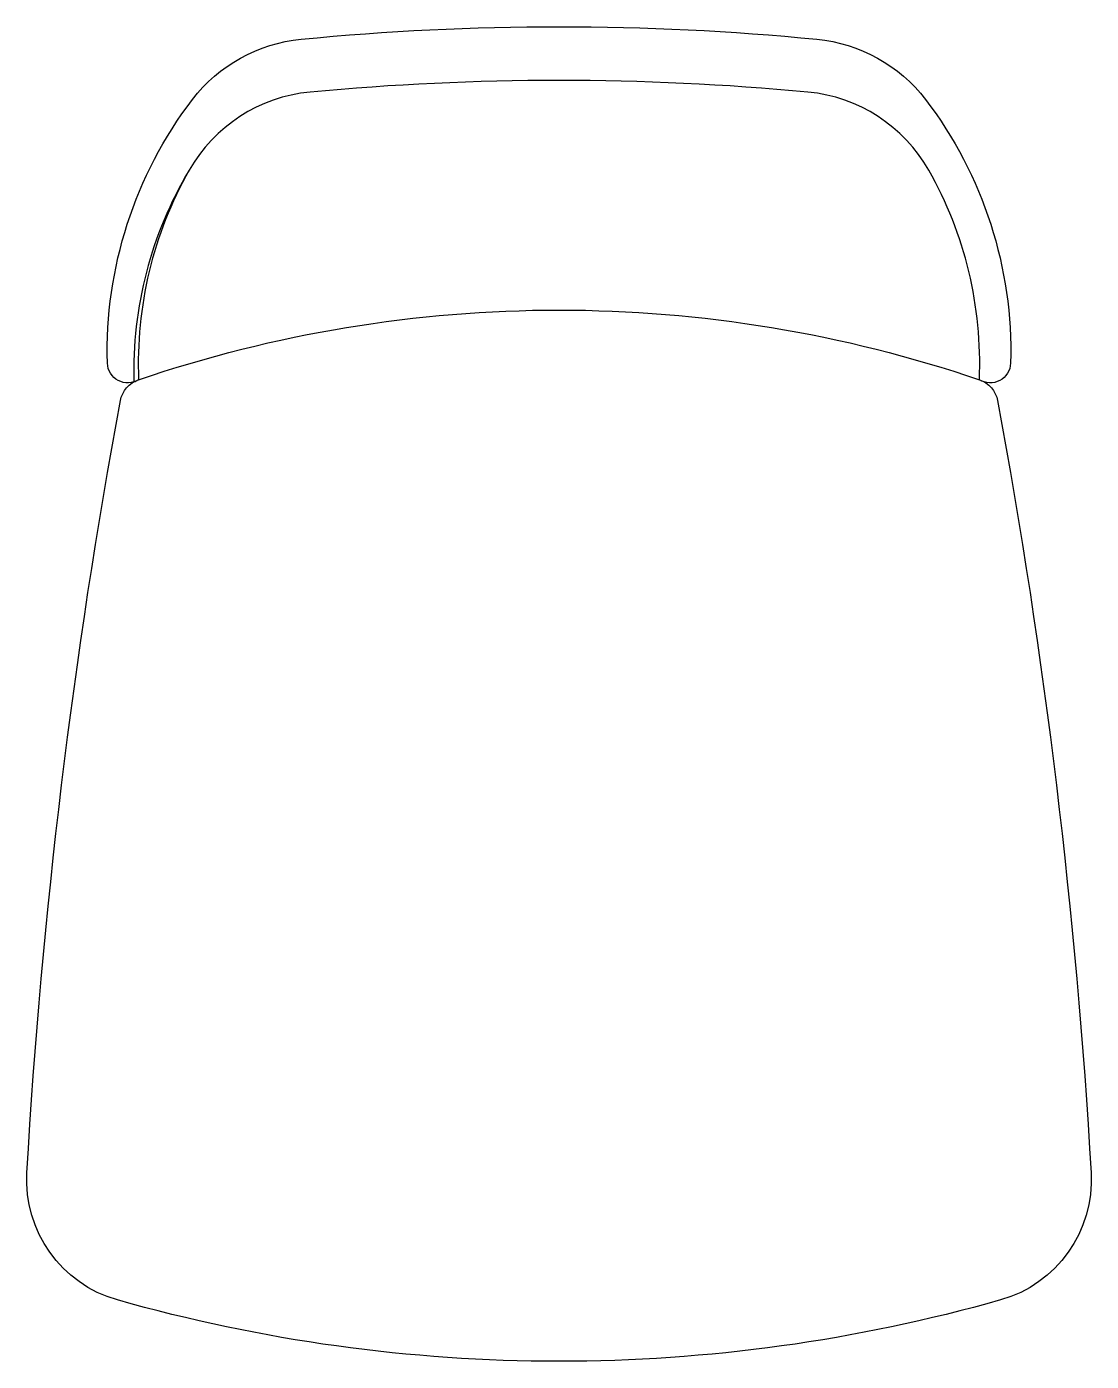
# Model space of a CAD drawing. Header units: millimetres. Extents: x -221 to 221, y -278 to 278.
import ezdxf

# ---------------------------------------------------------------- set-up
doc = ezdxf.new("R2010")
doc.units = ezdxf.units.MM
doc.header["$LTSCALE"] = 0.001

msp = doc.modelspace()

# ---------------------------------------------------------------- linework, layer by layer
for points in [[(-107.3, 272.29, -0.048667), (107.3, 272.29, -0.208104), (152.5, 247.19, -0.171744), (187.9, 137.59, -0.576978), (174.9, 130.69, 0.140294), (153.9, 217.79, 0.244899), (103.6, 250.29, 0.046981), (-103.6, 250.29, 0.244899), (-153.9, 217.79, 0.140294), (-174.9, 130.69, -0.576978), (-187.9, 137.59, -0.171744), (-152.5, 247.19, -0.208104), (-107.3, 272.29)], [(-174.9, 130.69, -0.165684), (174.9, 130.69, 0.140294), (153.9, 217.79, 0.244899), (103.6, 250.29, 0.046981), (-103.6, 250.29, 0.244899), (-153.9, 217.79, 0.142511), (-176.9, 129.79, -0.001011), (-174.9, 130.69)], [(-174.9, 130.69, -0.165684), (174.9, 130.69, -0.27209), (182.5, 121.99, -0.031136), (221.4, -199.11, -0.351584), (183.7, -252.01, -0.13882), (-183.7, -252.01, -0.351584), (-221.4, -199.11, -0.031136), (-182.5, 121.99, -0.27209), (-174.9, 130.69)]]:
    msp.add_lwpolyline(points, format="xyb")

doc.saveas('drawing.dxf')
